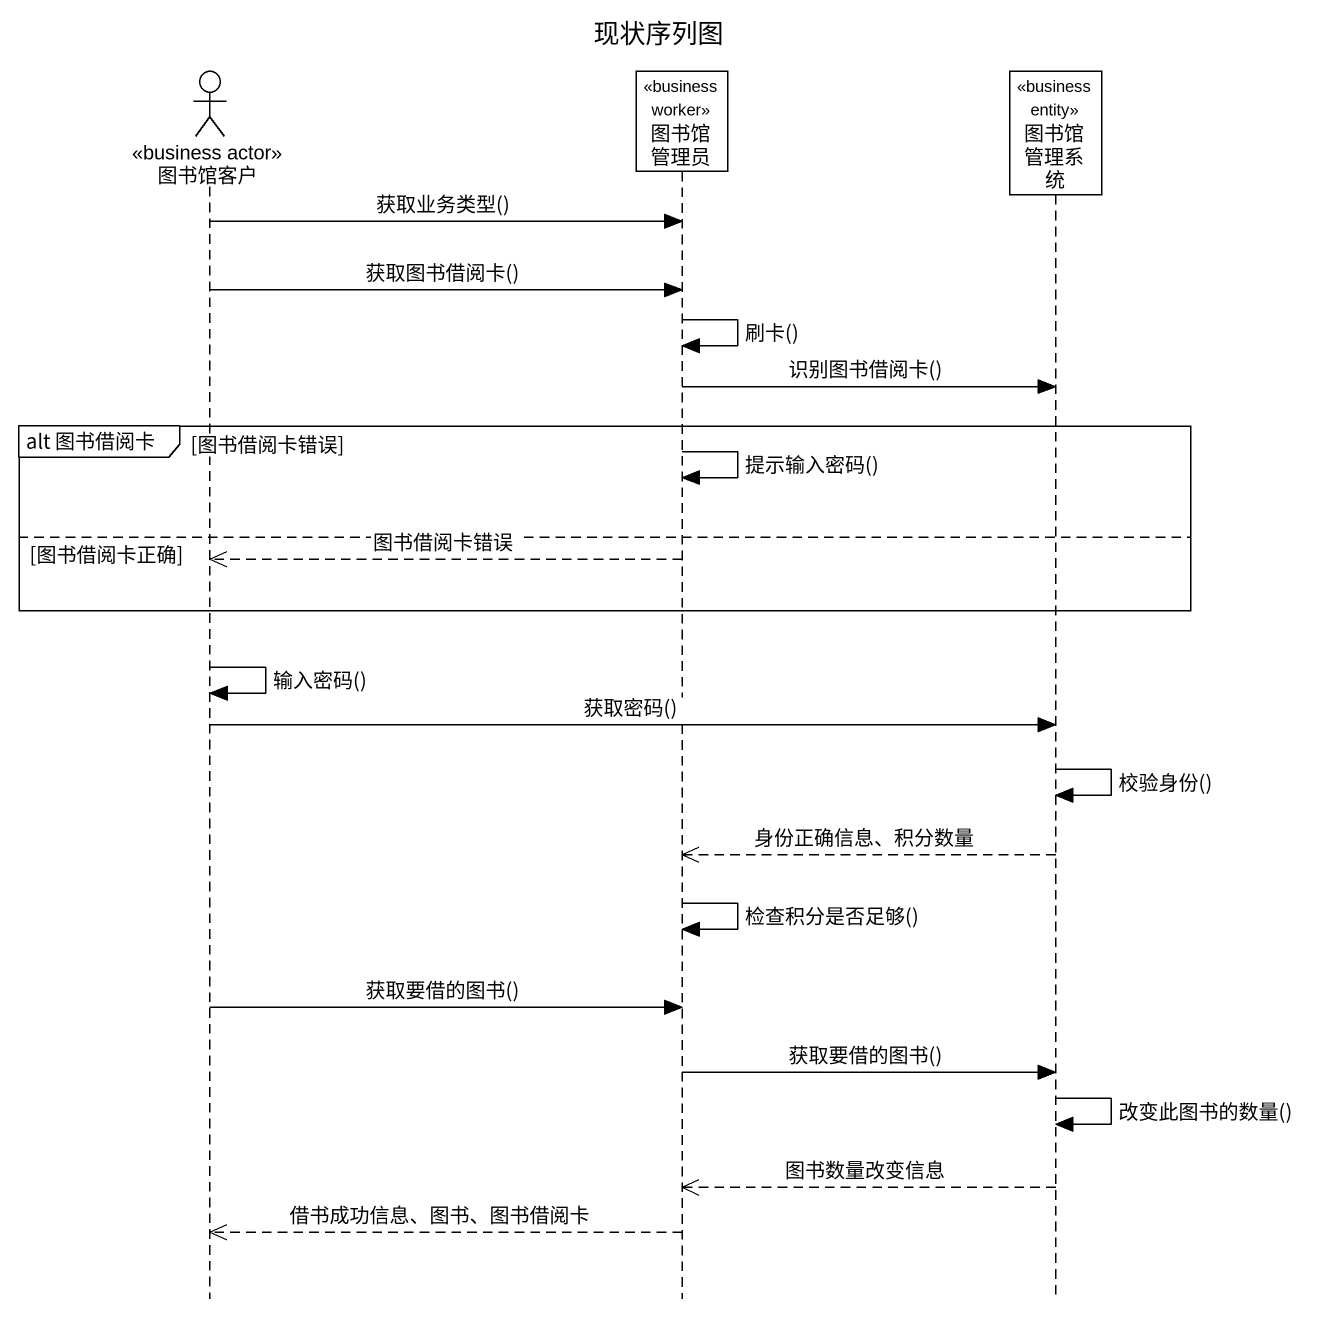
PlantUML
@startuml
title 现状序列图
hide footbox
actor 图书馆客户 <<business actor>>
participant 图书馆管理员 <<business worker>>
participant 图书馆管理系统 <<business entity>>

图书馆客户 -> 图书馆管理员 : 获取业务类型()
图书馆客户 -> 图书馆管理员 : 获取图书借阅卡()
图书馆管理员 -> 图书馆管理员 : 刷卡()
图书馆管理员 -> 图书馆管理系统 : 识别图书借阅卡()
group alt 图书借阅卡 [图书借阅卡错误]
  图书馆管理员 -> 图书馆管理员 : 提示输入密码()
else 图书借阅卡正确
  图书馆管理员 -->> 图书馆客户 : 图书借阅卡错误
end
图书馆客户 -> 图书馆客户 : 输入密码()
图书馆客户 -> 图书馆管理系统 : 获取密码()
图书馆管理系统 -> 图书馆管理系统 : 校验身份()
图书馆管理系统 -->> 图书馆管理员 : 身份正确信息、积分数量
图书馆管理员 -> 图书馆管理员 : 检查积分是否足够()
图书馆客户 -> 图书馆管理员 : 获取要借的图书()
图书馆管理员 -> 图书馆管理系统 : 获取要借的图书()
图书馆管理系统 -> 图书馆管理系统 : 改变此图书的数量()
图书馆管理系统 -->> 图书馆管理员 : 图书数量改变信息
图书馆管理员 -->> 图书馆客户 : 借书成功信息、图书、图书借阅卡
@enduml
